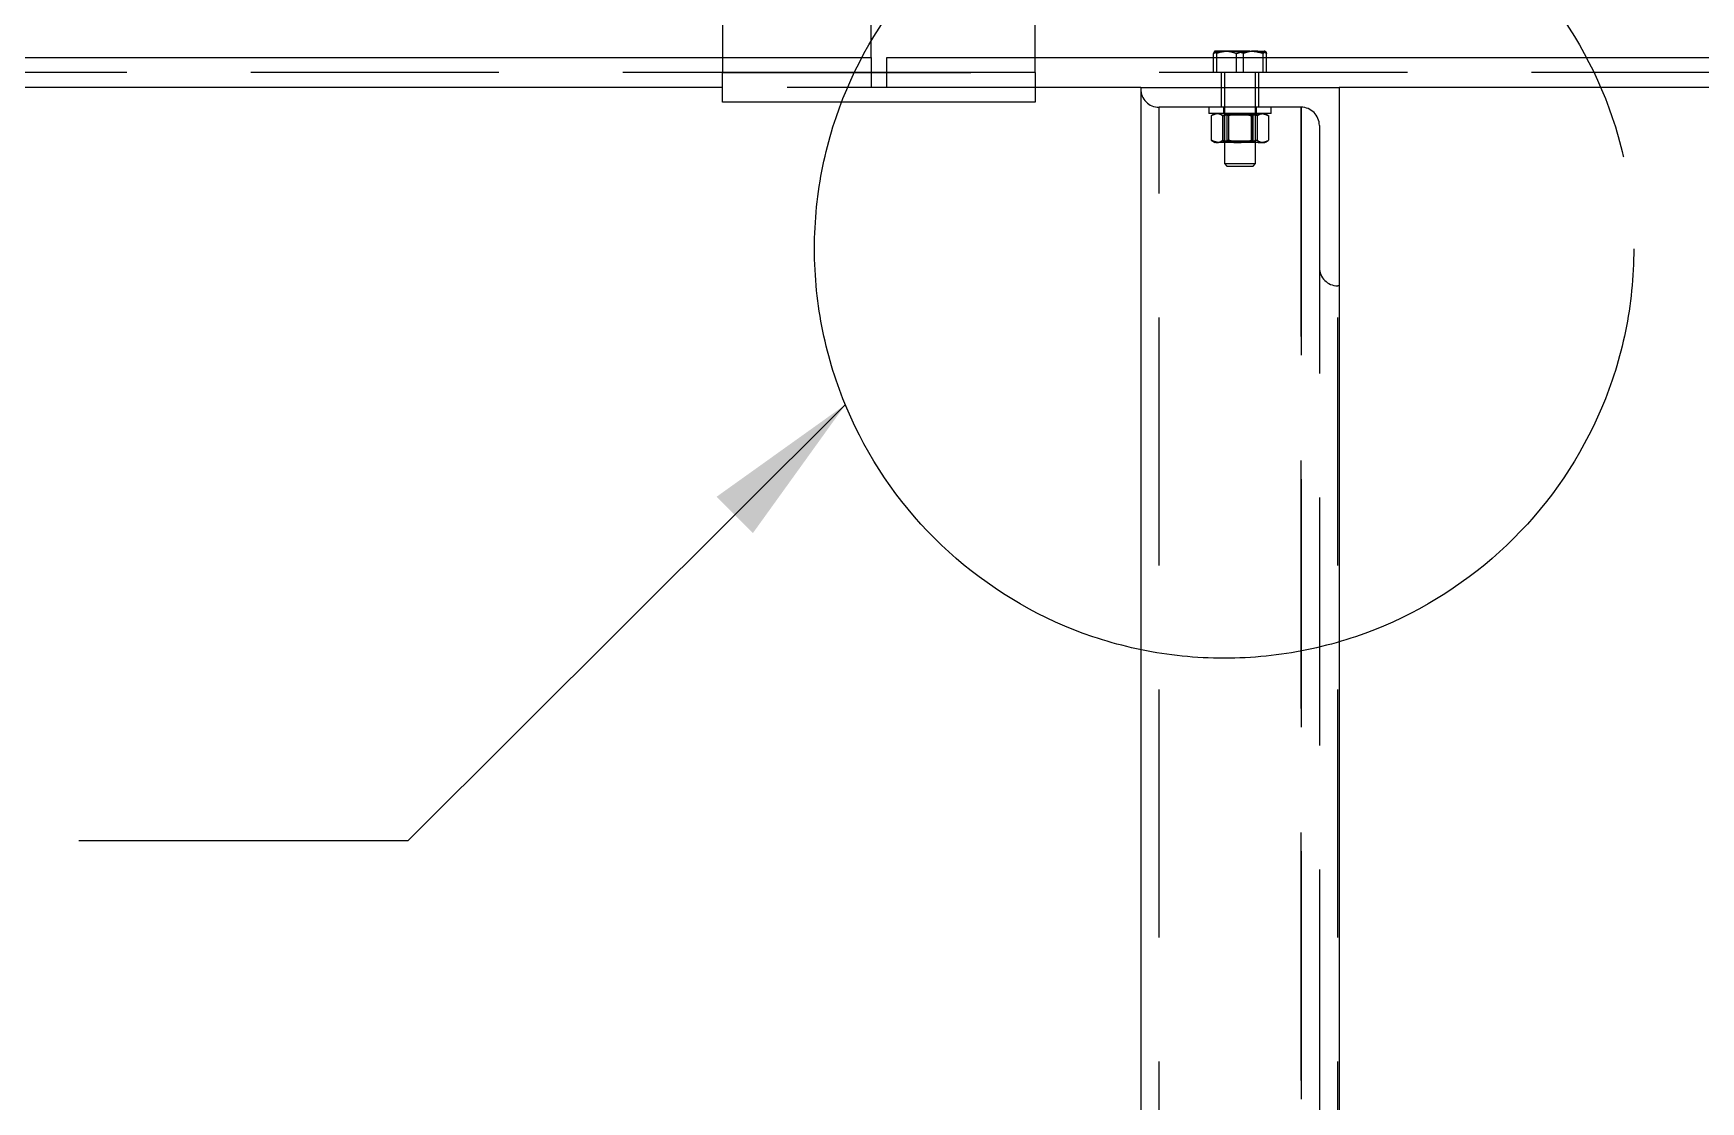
# Model space of a CAD drawing. Header units: metres. Extents: x 0 to 21025, y 0 to 14850.
# Drawn here: x 5268 to 5801, y 12718 to 13060 of the extents above; entities that cross this region are included whole.
import ezdxf

# ---------------------------------------------------------------- set-up
doc = ezdxf.new("R2010")
doc.units = ezdxf.units.M
doc.header["$LTSCALE"] = 25
doc.linetypes.add('HIDDEN2', pattern=[4.7625, 3.175, -1.5875])
doc.linetypes.add('PHANTOM', pattern=[63.5, 31.75, -6.35, 6.35, -6.35, 6.35, -6.35])
for name, color, linetype in [('SDM', 7, 'Continuous'), ('SL4', 4, 'Continuous'), ('SRE', 2, 'PHANTOM'), ('ST1', 7, 'HIDDEN2')]:
    doc.layers.add(name, color=color, linetype=linetype)
doc.styles.add('ROMANS', font='ROMANS.SHX')
doc.dimstyles.new('25___1-25', dxfattribs={"dimscale": 25, "dimtxt": 2.5, "dimasz": 2, "dimexe": 1.5, "dimexo": 1, "dimgap": 0.5, "dimtad": 1, "dimzin": 12, "dimtxsty": 'ROMANS', "dimcen": 0, "dimclrd": 256, "dimclre": 256, "dimclrt": 3, "dimazin": 3, "dimtfac": 1, "dimtmove": 0, "dimatfit": 0, "dimfxl": 1, "dimlwd": -1, "dimlwe": -1, "dimarcsym": 0})

msp = doc.modelspace()

# ---------------------------------------------------------------- linework, layer by layer
at = {"layer": 'SL4'}
for p, q in [((5488.014, 13276.681), (5488.014, 13047.444)), ((5588.014, 13047.444), (5588.014, 13276.681)), ((4258.039, 13052.206), (5488.014, 13052.206)), ((5588.014, 13047.444), (5488.014, 13047.444)), ((5488.014, 13037.919), (5488.014, 13047.444)), ((5588.014, 13052.206), (6490.514, 13052.206)), ((5588.014, 13047.444), (5588.014, 13037.919)), ((5488.014, 13042.681), (4258.039, 13042.681)), ((5621.777, 13042.681), (5588.014, 13042.681)), ((5621.777, 13042.681), (5685.277, 13042.681)), ((5621.777, 13042.681), (5621.777, 12072.612)), ((5648.527, 13042.681), (5648.527, 13018.272)), ((5658.527, 13018.272), (5658.527, 13042.681)), ((5685.277, 13042.681), (5685.277, 12072.612)), ((6490.514, 13042.681), (5685.277, 13042.681)), ((5588.014, 13037.919), (5488.014, 13037.919)), ((5648.527, 13018.272), (5649.355, 13017.444)), ((5648.527, 13018.272), (5655.505, 13018.272)), ((5649.355, 13017.444), (5655.178, 13017.444)), ((5655.178, 13017.444), (5657.699, 13017.444)), ((5655.505, 13018.272), (5658.527, 13018.272)), ((5657.699, 13017.444), (5658.527, 13018.272))]:
    msp.add_line(p, q, dxfattribs=at)
at = {"layer": 'SRE'}
msp.add_circle((5648.457, 12991.039), 131.043, dxfattribs=at)
at = {"layer": 'ST1'}
for p, q in [((5535.514, 13052.206), (5535.514, 13276.681)), ((5540.514, 13276.681), (5540.514, 13052.206)), ((5645.032, 13047.444), (5645.032, 13053.579)), ((5645.043, 13047.444), (5645.043, 13053.579)), ((5648.747, 13054.294), (5645.527, 13054.294)), ((5646.119, 13047.444), (5646.119, 13053.579)), ((5646.137, 13047.444), (5646.137, 13053.579)), ((5656.693, 13054.294), (5648.747, 13054.294)), ((5652.422, 13047.444), (5652.422, 13053.579)), ((5652.451, 13047.444), (5652.451, 13053.579)), ((5654.603, 13047.444), (5654.603, 13053.579)), ((5654.632, 13047.444), (5654.632, 13053.579)), ((5656.693, 13054.294), (5661.472, 13054.294)), ((5660.917, 13047.444), (5660.917, 13053.579)), ((5660.934, 13047.444), (5660.934, 13053.579)), ((5662.01, 13047.444), (5662.01, 13053.579)), ((5662.022, 13047.444), (5662.022, 13053.579)), ((4210.539, 13052.206), (5535.514, 13052.206)), ((5535.514, 13047.444), (4210.539, 13047.444)), ((5488.014, 13052.206), (5535.514, 13052.206)), ((5488.014, 13047.444), (5588.014, 13047.444)), ((5535.514, 13052.206), (5535.514, 13042.681)), ((5540.514, 13047.444), (5535.514, 13047.444)), ((5540.514, 13052.206), (6540.514, 13052.206)), ((5540.514, 13042.681), (5540.514, 13052.206)), ((5540.514, 13052.206), (5588.014, 13052.206)), ((6540.514, 13047.444), (5540.514, 13047.444)), ((5647.527, 13047.444), (5647.527, 13042.681)), ((5648.527, 13047.444), (5648.527, 13042.681)), ((5658.527, 13042.681), (5658.527, 13047.444)), ((5659.527, 13042.681), (5659.527, 13047.444)), ((5588.014, 13042.681), (5488.014, 13042.681)), ((5647.527, 13042.681), (5647.527, 13036.331)), ((5659.527, 13036.331), (5659.527, 13042.681)), ((5627.627, 11699.031), (5627.627, 13036.331)), ((5673.077, 13036.331), (5627.627, 13036.331)), ((5643.527, 13036.331), (5643.527, 13034.331)), ((5648.277, 13036.331), (5648.277, 13034.331)), ((5658.777, 13034.331), (5658.777, 13036.331)), ((5663.527, 13034.331), (5663.527, 13036.331)), ((5673.077, 13036.331), (5673.077, 11699.031)), ((5673.077, 12367.681), (5673.077, 13036.331)), ((5657.484, 13034.331), (5643.527, 13034.331)), ((5644.352, 13033.617), (5644.352, 13025.746)), ((5644.355, 13033.617), (5644.355, 13025.746)), ((5644.816, 13033.921), (5644.814, 13033.92)), ((5645.527, 13034.331), (5644.816, 13033.921)), ((5647.984, 13033.617), (5647.984, 13025.746)), ((5648.008, 13033.617), (5648.008, 13025.746)), ((5648.527, 13034.331), (5648.527, 13034.306)), ((5658.527, 13034.306), (5648.527, 13034.306)), ((5648.527, 13034.306), (5649.277, 13033.781)), ((5649.624, 13033.781), (5649.277, 13033.781)), ((5649.277, 13033.781), (5649.277, 13025.556)), ((5657.777, 13033.781), (5649.624, 13033.781)), ((5649.871, 13033.617), (5649.871, 13025.746)), ((5649.898, 13033.617), (5649.898, 13025.746)), ((5657.155, 13033.617), (5657.155, 13025.746)), ((5657.182, 13033.617), (5657.182, 13025.746)), ((5663.527, 13034.331), (5657.484, 13034.331)), ((5657.777, 13025.556), (5657.777, 13033.781)), ((5658.527, 13034.306), (5658.527, 13034.331)), ((5659.046, 13033.617), (5659.046, 13025.746)), ((5659.069, 13033.617), (5659.069, 13025.746)), ((5662.238, 13033.921), (5661.527, 13034.331)), ((5662.239, 13033.92), (5662.238, 13033.921)), ((5662.698, 13033.617), (5662.698, 13025.746)), ((5662.701, 13033.617), (5662.701, 13025.746)), ((5678.927, 13030.481), (5678.927, 11699.031)), ((5644.814, 13025.443), (5644.816, 13025.442)), ((5644.816, 13025.442), (5645.527, 13025.031)), ((5646.18, 13025.031), (5645.527, 13025.031)), ((5652.595, 13025.031), (5646.18, 13025.031)), ((5649.277, 13025.556), (5648.527, 13025.031)), ((5649.277, 13025.556), (5657.777, 13025.556)), ((5659.942, 13025.031), (5652.595, 13025.031)), ((5658.527, 13025.031), (5657.777, 13025.556)), ((5661.527, 13025.031), (5659.942, 13025.031)), ((5661.527, 13025.031), (5662.238, 13025.442)), ((5662.238, 13025.442), (5662.239, 13025.443)), ((5684.777, 11699.031), (5684.777, 12979.181)), ((5685.277, 12979.181), (5684.777, 12979.181))]:
    msp.add_line(p, q, dxfattribs=at)
for centre, start, end in [((5627.627, 13042.181), 180, 270), ((5673.077, 13030.481), 0, 90), ((5684.777, 12985.031), 180, 270)]:
    msp.add_arc(centre, 5.85, start, end, dxfattribs=at)
for points, knots in [([(5645.043, 13053.579), (5645.645, 13053.779), (5646.859, 13054.182), (5648.114, 13054.256), (5648.747, 13054.294)], [0, 0, 0, 0, 0.495458, 1, 1, 1, 1]), ([(5645.581, 13054.294), (5645.568, 13054.293), (5645.472, 13054.286), (5645.29, 13054.13), (5645.126, 13053.764), (5645.043, 13053.579)], [0, 0, 0, 0, 0.0700858, 0.5307822, 1, 1, 1, 1]), ([(5646.119, 13053.579), (5646.032, 13053.779), (5645.855, 13054.182), (5645.673, 13054.256), (5645.581, 13054.294)], [0, 0, 0, 0, 0.49545796, 1, 1, 1, 1]), ([(5645.584, 13054.294), (5645.597, 13054.293), (5645.696, 13054.286), (5645.883, 13054.13), (5646.052, 13053.764), (5646.137, 13053.579)], [0, 0, 0, 0, 0.0700858, 0.5307822, 1, 1, 1, 1]), ([(5650.361, 13054.294), (5649.196, 13054.199), (5647.76, 13054.082), (5646.38, 13053.659), (5646.119, 13053.579)], [0, 0, 0, 0, 0.8113035, 1, 1, 1, 1]), ([(5648.747, 13054.294), (5648.835, 13054.293), (5649.5, 13054.286), (5650.753, 13054.13), (5651.881, 13053.764), (5652.451, 13053.579)], [0, 0, 0, 0, 0.0700858, 0.5307822, 1, 1, 1, 1]), ([(5654.603, 13053.579), (5653.503, 13053.877), (5652.103, 13054.256), (5650.668, 13054.287), (5650.361, 13054.294)], [0, 0, 0, 0, 0.7856225, 1, 1, 1, 1]), ([(5652.451, 13053.579), (5652.711, 13053.659), (5654.092, 13054.082), (5655.528, 13054.199), (5656.693, 13054.294)], [0, 0, 0, 0, 0.1886965, 1, 1, 1, 1]), ([(5658.306, 13054.294), (5658.219, 13054.293), (5657.554, 13054.286), (5656.3, 13054.13), (5655.172, 13053.764), (5654.603, 13053.579)], [0, 0, 0, 0, 0.0700858, 0.5307822, 1, 1, 1, 1]), ([(5656.693, 13054.294), (5657, 13054.287), (5658.435, 13054.256), (5659.835, 13053.877), (5660.934, 13053.579)], [0, 0, 0, 0, 0.2143775, 1, 1, 1, 1]), ([(5662.01, 13053.579), (5661.409, 13053.779), (5660.195, 13054.182), (5658.94, 13054.256), (5658.306, 13054.294)], [0, 0, 0, 0, 0.495458, 1, 1, 1, 1]), ([(5661.469, 13054.294), (5661.456, 13054.293), (5661.357, 13054.286), (5661.17, 13054.13), (5661.002, 13053.764), (5660.917, 13053.579)], [0, 0, 0, 0, 0.0700858, 0.5307822, 1, 1, 1, 1]), ([(5660.934, 13053.579), (5661.022, 13053.779), (5661.198, 13054.182), (5661.38, 13054.256), (5661.472, 13054.294)], [0, 0, 0, 0, 0.495458, 1, 1, 1, 1]), ([(5661.472, 13054.294), (5661.485, 13054.293), (5661.582, 13054.286), (5661.764, 13054.13), (5661.927, 13053.764), (5662.01, 13053.579)], [0, 0, 0, 0, 0.0700858, 0.5307822, 1, 1, 1, 1]), ([(5644.352, 13033.617), (5644.505, 13033.725), (5645.101, 13034.143), (5645.72, 13034.251), (5646.18, 13034.331)], [0, 0, 0, 0, 0.2575513, 1, 1, 1, 1]), ([(5647.111, 13034.331), (5647.046, 13034.33), (5646.551, 13034.324), (5645.617, 13034.168), (5644.776, 13033.802), (5644.352, 13033.617)], [0, 0, 0, 0, 0.0700858, 0.5307822, 1, 1, 1, 1]), ([(5646.18, 13034.331), (5646.346, 13034.321), (5646.965, 13034.281), (5647.567, 13033.897), (5648.008, 13033.617)], [0, 0, 0, 0, 0.26863361, 1, 1, 1, 1]), ([(5649.871, 13033.617), (5649.423, 13033.816), (5648.518, 13034.219), (5647.583, 13034.294), (5647.111, 13034.331)], [0, 0, 0, 0, 0.495458, 1, 1, 1, 1]), ([(5648.008, 13033.617), (5648.753, 13033.816), (5650.256, 13034.219), (5651.811, 13034.294), (5652.595, 13034.331)], [0, 0, 0, 0, 0.495458, 1, 1, 1, 1]), ([(5654.458, 13034.331), (5654.35, 13034.33), (5653.526, 13034.324), (5651.974, 13034.168), (5650.576, 13033.802), (5649.871, 13033.617)], [0, 0, 0, 0, 0.0700858, 0.5307822, 1, 1, 1, 1]), ([(5652.595, 13034.331), (5652.704, 13034.33), (5653.527, 13034.324), (5655.08, 13034.168), (5656.477, 13033.802), (5657.182, 13033.617)], [0, 0, 0, 0, 0.0700858, 0.5307822, 1, 1, 1, 1]), ([(5659.046, 13033.617), (5658.301, 13033.816), (5656.797, 13034.219), (5655.243, 13034.294), (5654.458, 13034.331)], [0, 0, 0, 0, 0.495458, 1, 1, 1, 1]), ([(5657.182, 13033.617), (5657.63, 13033.816), (5658.535, 13034.219), (5659.47, 13034.294), (5659.942, 13034.331)], [0, 0, 0, 0, 0.495458, 1, 1, 1, 1]), ([(5659.046, 13033.617), (5659.199, 13033.725), (5659.795, 13034.143), (5660.414, 13034.251), (5660.874, 13034.331)], [0, 0, 0, 0, 0.2575513, 1, 1, 1, 1]), ([(5659.942, 13034.331), (5660.007, 13034.33), (5660.503, 13034.324), (5661.437, 13034.168), (5662.277, 13033.802), (5662.701, 13033.617)], [0, 0, 0, 0, 0.0700858, 0.5307822, 1, 1, 1, 1]), ([(5660.874, 13034.331), (5661.04, 13034.321), (5661.658, 13034.281), (5662.261, 13033.897), (5662.701, 13033.617)], [0, 0, 0, 0, 0.2686336, 1, 1, 1, 1]), ([(5644.352, 13025.746), (5644.505, 13025.638), (5645.101, 13025.219), (5645.72, 13025.111), (5646.18, 13025.031)], [0, 0, 0, 0, 0.2575513, 1, 1, 1, 1]), ([(5647.111, 13025.031), (5647.046, 13025.032), (5646.551, 13025.039), (5645.617, 13025.195), (5644.776, 13025.561), (5644.352, 13025.746)], [0, 0, 0, 0, 0.0700858, 0.5307822, 1, 1, 1, 1]), ([(5646.18, 13025.031), (5646.346, 13025.042), (5646.965, 13025.081), (5647.567, 13025.465), (5648.008, 13025.746)], [0, 0, 0, 0, 0.2686336, 1, 1, 1, 1]), ([(5649.871, 13025.746), (5649.423, 13025.546), (5648.518, 13025.143), (5647.583, 13025.069), (5647.111, 13025.031)], [0, 0, 0, 0, 0.495458, 1, 1, 1, 1]), ([(5648.008, 13025.746), (5648.753, 13025.546), (5650.256, 13025.143), (5651.811, 13025.069), (5652.595, 13025.031)], [0, 0, 0, 0, 0.495458, 1, 1, 1, 1]), ([(5654.458, 13025.031), (5654.35, 13025.032), (5653.526, 13025.039), (5651.974, 13025.195), (5650.576, 13025.561), (5649.871, 13025.746)], [0, 0, 0, 0, 0.0700858, 0.5307822, 1, 1, 1, 1]), ([(5652.595, 13025.031), (5652.704, 13025.032), (5653.527, 13025.039), (5655.08, 13025.195), (5656.477, 13025.561), (5657.182, 13025.746)], [0, 0, 0, 0, 0.0700858, 0.5307822, 1, 1, 1, 1]), ([(5659.046, 13025.746), (5658.301, 13025.546), (5656.797, 13025.143), (5655.243, 13025.069), (5654.458, 13025.031)], [0, 0, 0, 0, 0.495458, 1, 1, 1, 1]), ([(5657.182, 13025.746), (5657.63, 13025.546), (5658.535, 13025.143), (5659.47, 13025.069), (5659.942, 13025.031)], [0, 0, 0, 0, 0.495458, 1, 1, 1, 1]), ([(5659.046, 13025.746), (5659.199, 13025.638), (5659.795, 13025.219), (5660.414, 13025.111), (5660.874, 13025.031)], [0, 0, 0, 0, 0.2575513, 1, 1, 1, 1]), ([(5659.942, 13025.031), (5660.007, 13025.032), (5660.503, 13025.039), (5661.437, 13025.195), (5662.277, 13025.561), (5662.701, 13025.746)], [0, 0, 0, 0, 0.0700858, 0.5307822, 1, 1, 1, 1]), ([(5660.874, 13025.031), (5661.04, 13025.042), (5661.658, 13025.081), (5662.261, 13025.465), (5662.701, 13025.746)], [0, 0, 0, 0, 0.2686336, 1, 1, 1, 1])]:
    msp.add_open_spline(points, degree=3, knots=knots, dxfattribs=at)

# ---------------------------------------------------------------- leaders
at = {"layer": 'SDM', "annotation_type": 0, "has_hookline": 1, "hookline_direction": 1, "text_width": 553.571}
msp.add_leader([(5527.286, 12941.141), (5387.303, 12801.556), (5282.033, 12801.556)], dimstyle='25___1-25', override={"dimgap": 0.5, "dimtad": 0}, dxfattribs=at)

doc.saveas('drawing.dxf')
